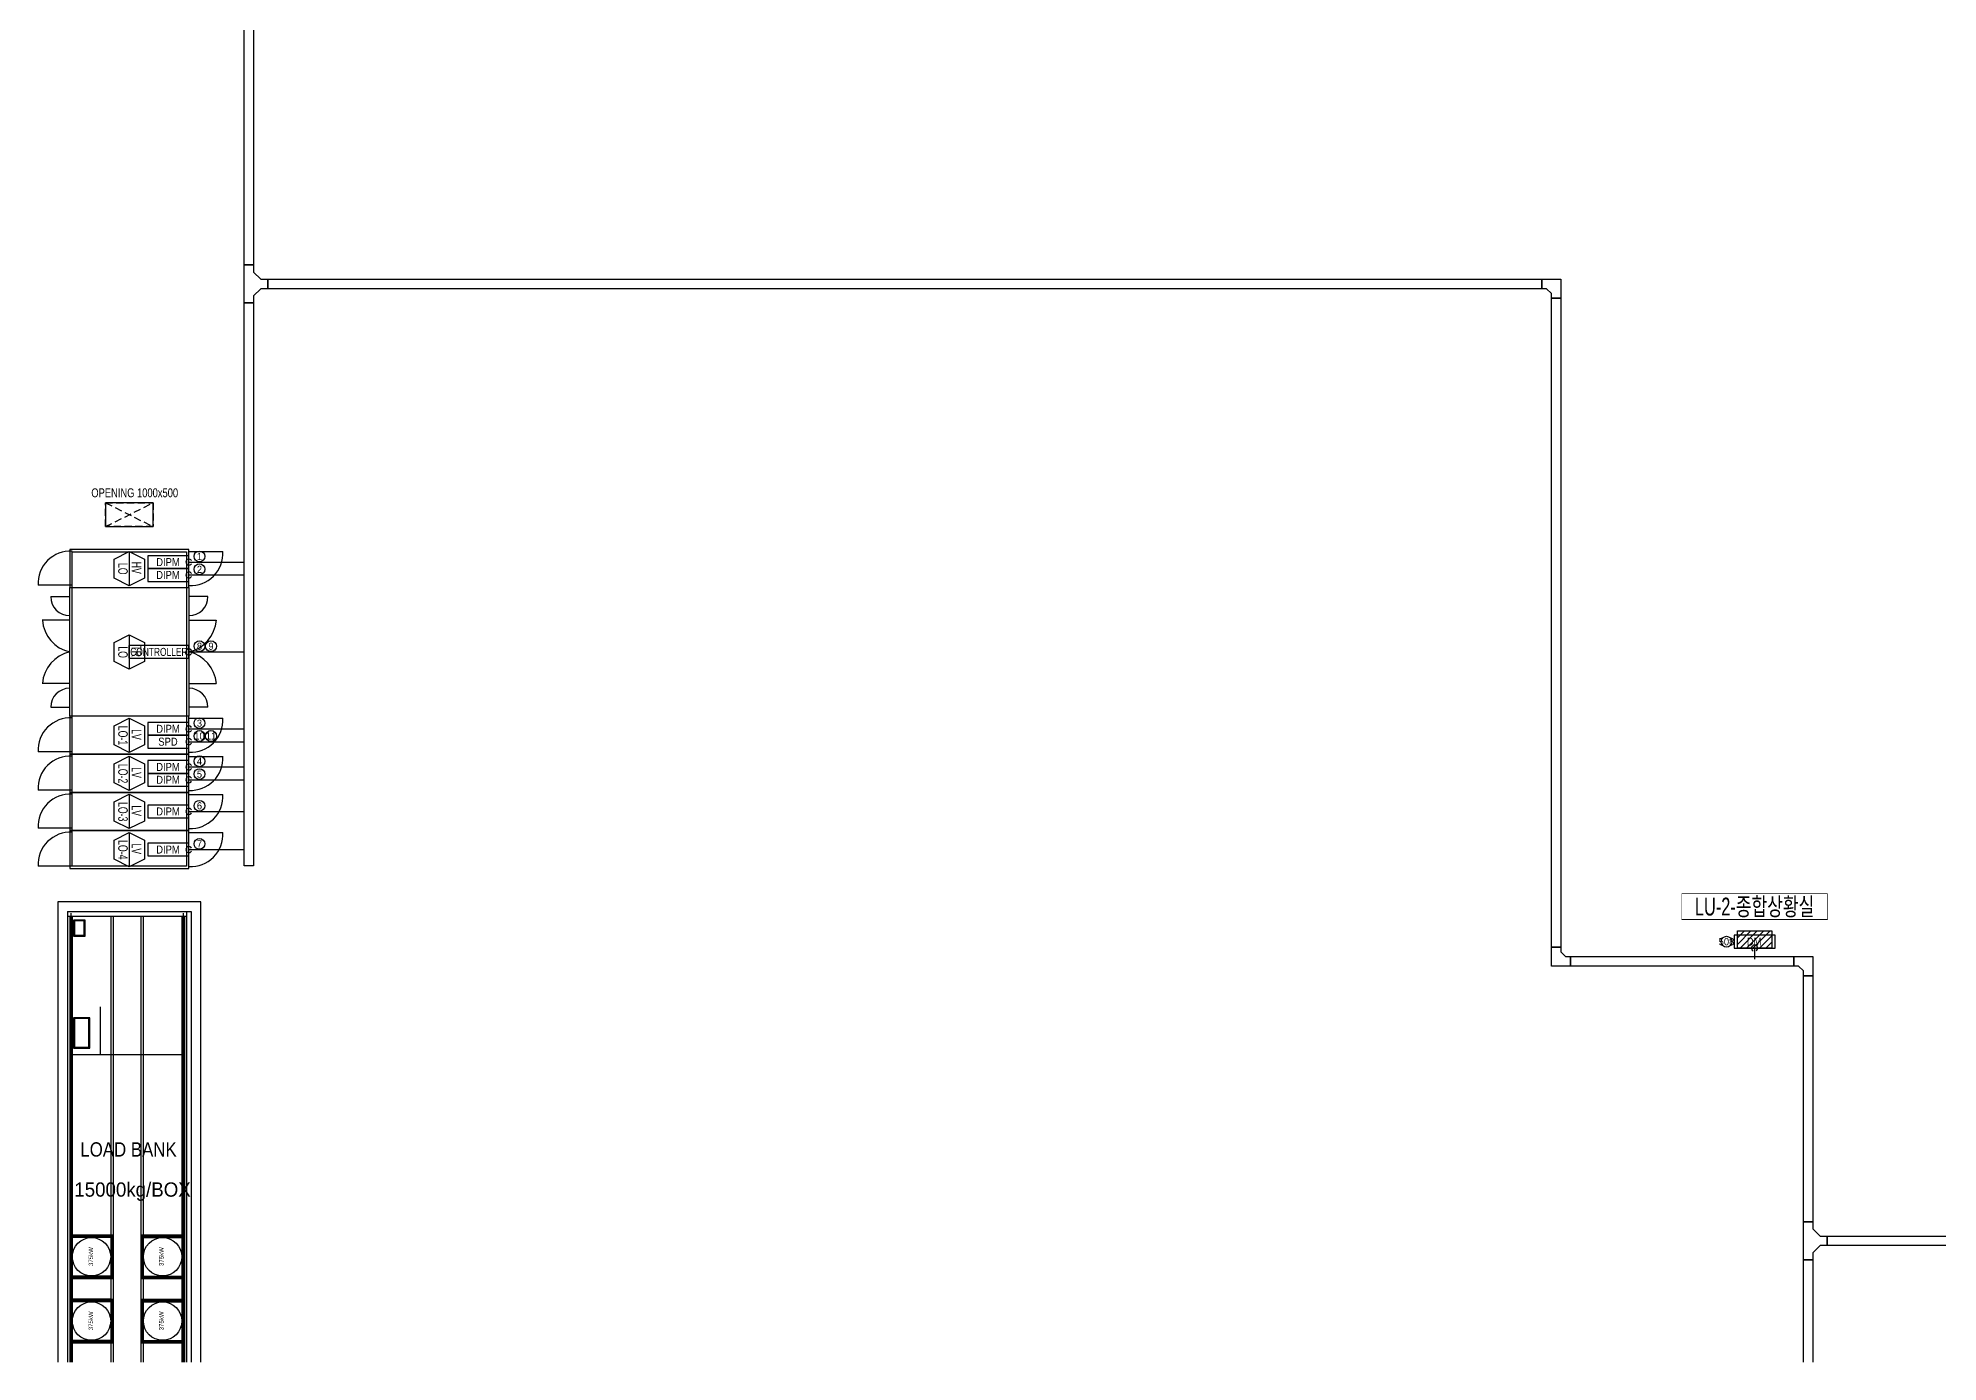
# Model space of a CAD drawing. Header units: millimetres. Extents: x 89450 to 753248, y -530175 to 1209785.
# Drawn here: x 269573 to 309450, y -170650 to -142852 of the extents above; entities that cross this region are included whole.
import ezdxf
from ezdxf.enums import TextEntityAlignment as Align

# ---------------------------------------------------------------- set-up
doc = ezdxf.new("R2010")
doc.units = ezdxf.units.MM
doc.header["$LTSCALE"] = 150
doc.linetypes.add('H1', pattern=[1.5, 1, -0.5])
doc.linetypes.add('PHANTOM', pattern=[2.5, 1.25, -0.25, 0.25, -0.25, 0.25, -0.25])
for name, color, linetype in [('------00 Switch Gear', 3, 'Continuous'), ('------00 Switch Gear_Number', 1, 'Continuous'), ('------01 Distribution Panel_UPS_Emgency', 232, 'Continuous'), ('-----29 Indicator', 1, 'Continuous'), ('-----99 EPMS CABLE DUCT', 4, 'Continuous'), ('-----99 EPMS CONDUIT', 4, 'Continuous'), ('-----99 EPMS DEVICE', 3, 'Continuous'), ('A-ETC-전기', 253, 'H1')]:
    doc.layers.add(name, color=color, linetype=linetype)
doc.styles.add('ELEC', font='')
doc.styles.get('ELEC').set_extended_font_data('Dotum')

# ---------------------------------------------------------------- blocks, each defined once
blk = doc.blocks.new('A02')
h = blk.add_hatch()
h.set_pattern_fill('ANSI31', color=161, scale=25, style=0)
h.set_pattern_definition([(45, (-2000, -19200), (-56.1266, 56.1266), [])])
h.paths.add_polyline_path([(-300, 300), (-300, 0), (300, 0), (300, 300)])
at = {"color": 161}
blk.add_lwpolyline([(300, 0), (-300, 0), (-300, 300), (300, 300)], close=True, dxfattribs=at)
blk = doc.blocks.new('A$C831ba098')
for points in [[(358, 500), (1358, 0)], [(358, 0), (1358, 500)]]:
    blk.add_lwpolyline(points)
blk.add_lwpolyline([(358, 500), (1358, 500), (1358, 0), (358, 0)], close=True)
at = {"style": 'ELEC', "width": 0.8}
blk.add_text('OPENING 1000x500', height=187.5, dxfattribs=at).set_placement((971, 710, 0), align=Align.MIDDLE_CENTER)
blk = doc.blocks.new('zw$32E')
for p, q in [((100, 0), (0, 0)), ((0, 0), (0, -400)), ((100, -75), (100, 0)), ((175, -150), (100, -75)), ((250, -150), (175, -150)), ((250, -250), (250, -150)), ((100, -325), (175, -250)), ((100, -400), (100, -325)), ((175, -250), (250, -250)), ((0, -400), (100, -400))]:
    blk.add_line(p, q)

msp = doc.modelspace()

# ---------------------------------------------------------------- linework, layer by layer
at = {"layer": '------00 Switch Gear', "color": 161}
for p, q in [((269840, -154580), (270240, -154580)), ((273140, -154580), (272740, -154580)), ((269840, -156903), (270240, -156903)), ((273140, -156903), (272740, -156903))]:
    msp.add_line(p, q, dxfattribs=at)
at = {"layer": '------00 Switch Gear', "color": 161, "elevation": 0}
for points in [[(270240, -153591), (270240, -154391), (272740, -154391), (272740, -153591)], [(272690, -153641), (272690, -160241), (270290, -160241), (270290, -153641)], [(272740, -154391), (272740, -157091), (270240, -157091), (270240, -154391)], [(270240, -157091), (270240, -157891), (272740, -157891), (272740, -157091)], [(270240, -157891), (270240, -158691), (272740, -158691), (272740, -157891)], [(270240, -158691), (270240, -159491), (272740, -159491), (272740, -158691)], [(270240, -159491), (270240, -160291), (272740, -160291), (272740, -159491)]]:
    msp.add_lwpolyline(points, close=True, dxfattribs=at)
at = {"layer": '------00 Switch Gear', "elevation": 0}
for points in [[(271490, -153631), (271490, -154351), (271170, -154192), (271170, -153791), (271490, -153631), (271810, -153791), (271810, -154192), (271490, -154351)], [(271490, -155381), (271490, -156101), (271170, -155942), (271170, -155541), (271490, -155381), (271810, -155541), (271810, -155942), (271490, -156101)], [(271490, -157131), (271490, -157851), (271170, -157692), (271170, -157291), (271490, -157131), (271810, -157291), (271810, -157692), (271490, -157851)], [(271490, -157931), (271490, -158651), (271170, -158492), (271170, -158091), (271490, -157931), (271810, -158091), (271810, -158492), (271490, -158651)], [(271490, -158731), (271490, -159451), (271170, -159292), (271170, -158891), (271490, -158731), (271810, -158891), (271810, -159292), (271490, -159451)], [(271490, -159531), (271490, -160251), (271170, -160092), (271170, -159691), (271490, -159531), (271810, -159691), (271810, -160092), (271490, -160251)]]:
    msp.add_lwpolyline(points, dxfattribs=at)
at = {"layer": '------00 Switch Gear', "color": 161, "elevation": 0}
for points in [[(272740, -153634), (273455, -153634)], [(270290, -154341), (269575, -154341)], [(270240, -155077), (269664, -155077)], [(272740, -155077), (273316, -155077)], [(270240, -156406), (269664, -156406)], [(272740, -156406), (273316, -156406)], [(272740, -157134), (273455, -157134)], [(270290, -157841), (269575, -157841)], [(272740, -157934), (273455, -157934)], [(270290, -158641), (269575, -158641)], [(272740, -158734), (273455, -158734)], [(270290, -159441), (269575, -159441)], [(270290, -159441), (269575, -159441)], [(272740, -159534), (273455, -159534)], [(270290, -160241), (269575, -160241)]]:
    msp.add_lwpolyline(points, dxfattribs=at)
at = {"layer": '------00 Switch Gear', "color": 161}
for centre, radius, start, end in [((270253, -154305), 679, 86.919, 183.081), ((272777, -153670), 679, 266.919, 3.081), ((270240, -154580), 400, 180, 270), ((272740, -154580), 400, 270, 0), ((270406, -155016), 744, 184.6892, 257.142), ((272575, -155016), 744, 282.858, 355.3108), ((270406, -156467), 744, 102.858, 175.3108), ((272575, -156467), 744, 4.6892, 77.142), ((270240, -156903), 400, 90, 180), ((272740, -156903), 400, 0, 90), ((270253, -157805), 679, 86.919, 183.081), ((272777, -157170), 679, 266.919, 3.081), ((270253, -158605), 679, 86.919, 183.081), ((272777, -157970), 679, 266.919, 3.081), ((270253, -159405), 679, 86.919, 183.081), ((272777, -158770), 679, 266.919, 3.081), ((270253, -160205), 679, 86.919, 183.081), ((272777, -159570), 679, 266.919, 3.081)]:
    msp.add_arc(centre, radius, start, end, dxfattribs=at)
at = {"layer": '------01 Distribution Panel_UPS_Emgency', "color": 1, "elevation": 0}
msp.add_lwpolyline([(304073, -161350), (307128, -161350), (307128, -160825), (304073, -160825)], close=True, dxfattribs=at)
at = {"layer": '-----29 Indicator'}
for centre in [(272962, -153737), (272962, -154007), (272962, -155622, 0), (273204, -155622, 0), (272962, -157237), (272962, -157507), (273204, -157507), (272962, -158037), (272962, -158307), (272962, -158972), (272962, -159772), (305011, -161825)]:
    msp.add_circle(centre, 114, dxfattribs=at)
at = {"layer": '-----99 EPMS CABLE DUCT', "elevation": 0}
for points in [[(273898, -127611), (274098, -127611), (274098, -147616), (273898, -147616)], [(273898, -148416), (274098, -148416), (274098, -160233), (273898, -160233)]]:
    msp.add_lwpolyline(points, close=True, dxfattribs=at)
at = {"layer": '-----99 EPMS CABLE DUCT'}
for points in [[(274398, -147916), (301135, -147916), (301135, -148116), (274398, -148116)], [(301335, -148316), (301535, -148316), (301535, -161939), (301335, -161939)], [(301735, -162139), (306425, -162139), (306425, -162339), (301735, -162339)], [(306625, -162539), (306825, -162539), (306825, -167706), (306625, -167706)], [(307125, -168206), (307125, -168006), (321512, -168006), (321512, -168206)]]:
    msp.add_lwpolyline(points, close=True, dxfattribs=at)
for points in [[(301135, -148116), (301135, -147916), (301535, -147916), (301535, -148316), (301335, -148316), (301335, -148216), (301235, -148116), (301135, -148116)], [(301735, -162139), (301735, -162339), (301335, -162339), (301335, -161939), (301535, -161939), (301535, -162039), (301635, -162139), (301735, -162139)], [(306425, -162339), (306425, -162139), (306825, -162139), (306825, -162539), (306625, -162539), (306625, -162439), (306525, -162339), (306425, -162339)], [(306625, -170650), (306625, -168506), (306825, -168506), (306825, -170650)]]:
    msp.add_lwpolyline(points, dxfattribs=at)
at = {"layer": '-----99 EPMS CONDUIT'}
for p, q in [((272740, -153857), (273898, -153857, 0)), ((272740, -154126), (273898, -154126, 0)), ((272740, -155741), (273898, -155741, 0)), ((272740, -157357), (273898, -157357, 0)), ((272740, -157626), (273898, -157626, 0)), ((272740, -158157), (273898, -158157, 0)), ((272740, -158426), (273898, -158426, 0)), ((272740, -159091), (273898, -159091, 0)), ((272740, -159891), (273898, -159891, 0)), ((305600, -161960), (305600, -162193))]:
    msp.add_line(p, q, dxfattribs=at)
for centre, start, end in [((272740, -153857), 30, 330), ((272740, -154126), 30, 330), ((272740, -155741), 30, 330), ((272740, -157357), 30, 330), ((272740, -157626), 30, 330), ((272740, -158157), 30, 330), ((272740, -158426), 30, 330), ((272740, -159091), 30, 330), ((272740, -159891), 30, 330), ((305600, -161960), 300, 240)]:
    msp.add_arc(centre, 63.8, start, end, dxfattribs=at)
at = {"layer": '-----99 EPMS DEVICE', "elevation": 0}
for points in [[(272740, -153722), (271880, -153722), (271880, -153991), (272740, -153991)], [(272740, -153991), (271880, -153991), (271880, -154261), (272740, -154261)], [(272740, -155607), (271480, -155607), (271480, -155876), (272740, -155876)], [(272740, -157222), (271880, -157222), (271880, -157491), (272740, -157491)], [(272740, -157491), (271880, -157491), (271880, -157761), (272740, -157761)], [(272740, -158022), (271880, -158022), (271880, -158291), (272740, -158291)], [(272740, -158291), (271880, -158291), (271880, -158561), (272740, -158561)], [(272740, -158957), (271880, -158957), (271880, -159226), (272740, -159226)], [(272740, -159757), (271880, -159757), (271880, -160026), (272740, -160026)]]:
    msp.add_lwpolyline(points, close=True, dxfattribs=at)
at = {"layer": '-----99 EPMS DEVICE', "color": 2, "elevation": 0}
msp.add_lwpolyline([(306031, -161690), (305170, -161690), (305170, -161960), (306031, -161960)], close=True, dxfattribs=at)
at = {"color": 161}
for p, q in [((270190, -161191), (270190, -170650)), ((270190, -161191), (270190, -162191)), ((270190, -161191), (270190, -170650)), ((270190, -161191), (270190, -162191)), ((270193, -161191), (272690, -161191)), ((270193, -161191), (270193, -170650)), ((270193, -161191), (272690, -161191)), ((270193, -161191), (272690, -161191)), ((270193, -161191), (270193, -170650)), ((270193, -161191), (272690, -161191)), ((270193, -161195), (272690, -161195)), ((270193, -161195), (272690, -161195)), ((270193, -161195), (272690, -161195)), ((270193, -161195), (272690, -161195)), ((270193, -161288), (272690, -161288)), ((270193, -161288), (272690, -161288)), ((270193, -161288), (272690, -161288)), ((270193, -161288), (272690, -161288)), ((270193, -161291), (272690, -161291)), ((270193, -161291), (272690, -161291)), ((270193, -161291), (272690, -161291)), ((270193, -161291), (272690, -161291)), ((270238, -161291), (270238, -170650)), ((270238, -161291), (270238, -170650)), ((270263, -161230), (270263, -170650)), ((270263, -161230), (270263, -170650)), ((270283, -161291), (270283, -170650)), ((270283, -161291), (270283, -170650)), ((270288, -161291), (270288, -170650)), ((270288, -161291), (270288, -170650)), ((271103, -161291), (271103, -170650)), ((271103, -161291), (271103, -170650)), ((271153, -161291), (271153, -170650)), ((271153, -161291), (271153, -170650)), ((271730, -161291), (271730, -170650)), ((271730, -161291), (271730, -170650)), ((271780, -161291), (271780, -170650)), ((271780, -161291), (271780, -170650)), ((272595, -161291), (272595, -170650)), ((272595, -161291), (272595, -170650)), ((272600, -161291), (272600, -170650)), ((272600, -161291), (272600, -170650)), ((272620, -161230), (272620, -170650)), ((272620, -161230), (272620, -170650)), ((272645, -161291), (272645, -170650)), ((272645, -161291), (272645, -170650)), ((272690, -161191), (272690, -170650)), ((272690, -161191), (272790, -161191)), ((272690, -161191), (272790, -161191)), ((272690, -161191), (272690, -170650)), ((272690, -161191), (272790, -161191)), ((272690, -161191), (272790, -161191)), ((272693, -161191), (272693, -170650)), ((272693, -161191), (272693, -170650)), ((272787, -161191), (272787, -170650)), ((272787, -161191), (272787, -170650)), ((272790, -161191), (272790, -170650)), ((272790, -161191), (272790, -170650)), ((270254, -168009), (270272, -168009)), ((270254, -168009), (270272, -168009)), ((270254, -168224), (270272, -168224)), ((270254, -168224), (270272, -168224)), ((270263, -168018), (270263, -168000)), ((270263, -168018), (270263, -168000)), ((270263, -168233), (270263, -168215)), ((270263, -168233), (270263, -168215)), ((271103, -167984), (270288, -167984)), ((271103, -167984), (270288, -167984)), ((271103, -168029), (270288, -168029)), ((271103, -168029), (270288, -168029)), ((271103, -168034), (270288, -168034)), ((271103, -168034), (270288, -168034)), ((270469, -168009), (270487, -168009)), ((270469, -168009), (270487, -168009)), ((270478, -168018), (270478, -168000)), ((270478, -168018), (270478, -168000)), ((270687, -168009), (270705, -168009)), ((270687, -168009), (270705, -168009)), ((270696, -168018), (270696, -168000)), ((270696, -168018), (270696, -168000)), ((270904, -168009), (270922, -168009)), ((270904, -168009), (270922, -168009)), ((270913, -168018), (270913, -168000)), ((270913, -168018), (270913, -168000)), ((271119, -168009), (271137, -168009)), ((271119, -168009), (271137, -168009)), ((271119, -168224), (271137, -168224)), ((271119, -168224), (271137, -168224)), ((271128, -168018), (271128, -168000)), ((271128, -168018), (271128, -168000)), ((271128, -168233), (271128, -168215)), ((271128, -168233), (271128, -168215)), ((271746, -168009), (271764, -168009)), ((271746, -168009), (271764, -168009)), ((271746, -168224), (271764, -168224)), ((271746, -168224), (271764, -168224)), ((271755, -168018), (271755, -168000)), ((271755, -168018), (271755, -168000)), ((271755, -168233), (271755, -168215)), ((271755, -168233), (271755, -168215)), ((271780, -167984), (272595, -167984)), ((271780, -167984), (272595, -167984)), ((271780, -168029), (272595, -168029)), ((271780, -168029), (272595, -168029)), ((271780, -168034), (272595, -168034)), ((271780, -168034), (272595, -168034)), ((271961, -168009), (271979, -168009)), ((271961, -168009), (271979, -168009)), ((271970, -168018), (271970, -168000)), ((271970, -168018), (271970, -168000)), ((272179, -168009), (272197, -168009)), ((272179, -168009), (272197, -168009)), ((272188, -168018), (272188, -168000)), ((272188, -168018), (272188, -168000)), ((272396, -168009), (272414, -168009)), ((272396, -168009), (272414, -168009)), ((272405, -168018), (272405, -168000)), ((272405, -168018), (272405, -168000)), ((272611, -168009), (272629, -168009)), ((272611, -168009), (272629, -168009)), ((272611, -168224), (272629, -168224)), ((272611, -168224), (272629, -168224)), ((272620, -168018), (272620, -168000)), ((272620, -168018), (272620, -168000)), ((272620, -168233), (272620, -168215)), ((272620, -168233), (272620, -168215)), ((270254, -168441), (270272, -168441)), ((270254, -168441), (270272, -168441)), ((270254, -168659), (270272, -168659)), ((270254, -168659), (270272, -168659)), ((270263, -168450), (270263, -168432)), ((270263, -168450), (270263, -168432)), ((270263, -168668), (270263, -168650)), ((270263, -168668), (270263, -168650)), ((271119, -168441), (271137, -168441)), ((271119, -168441), (271137, -168441)), ((271119, -168659), (271137, -168659)), ((271119, -168659), (271137, -168659)), ((271128, -168450), (271128, -168432)), ((271128, -168450), (271128, -168432)), ((271128, -168668), (271128, -168650)), ((271128, -168668), (271128, -168650)), ((271746, -168441), (271764, -168441)), ((271746, -168441), (271764, -168441)), ((271746, -168659), (271764, -168659)), ((271746, -168659), (271764, -168659)), ((271755, -168450), (271755, -168432)), ((271755, -168450), (271755, -168432)), ((271755, -168668), (271755, -168650)), ((271755, -168668), (271755, -168650)), ((272611, -168441), (272629, -168441)), ((272611, -168441), (272629, -168441)), ((272611, -168659), (272629, -168659)), ((272611, -168659), (272629, -168659)), ((272620, -168450), (272620, -168432)), ((272620, -168450), (272620, -168432)), ((272620, -168668), (272620, -168650)), ((272620, -168668), (272620, -168650)), ((270254, -168874), (270272, -168874)), ((270254, -168874), (270272, -168874)), ((270263, -168883), (270263, -168865)), ((270263, -168883), (270263, -168865)), ((271103, -168849), (270288, -168849)), ((271103, -168849), (270288, -168849)), ((271103, -168854), (270288, -168854)), ((271103, -168854), (270288, -168854)), ((271103, -168899), (270288, -168899)), ((271103, -168899), (270288, -168899)), ((270469, -168874), (270487, -168874)), ((270469, -168874), (270487, -168874)), ((270478, -168883), (270478, -168865)), ((270478, -168883), (270478, -168865)), ((270687, -168874), (270705, -168874)), ((270687, -168874), (270705, -168874)), ((270696, -168883), (270696, -168865)), ((270696, -168883), (270696, -168865)), ((270904, -168874), (270922, -168874)), ((270904, -168874), (270922, -168874)), ((270913, -168883), (270913, -168865)), ((270913, -168883), (270913, -168865)), ((271119, -168874), (271137, -168874)), ((271119, -168874), (271137, -168874)), ((271128, -168883), (271128, -168865)), ((271128, -168883), (271128, -168865)), ((271746, -168874), (271764, -168874)), ((271746, -168874), (271764, -168874)), ((271755, -168883), (271755, -168865)), ((271755, -168883), (271755, -168865)), ((271780, -168849), (272595, -168849)), ((271780, -168849), (272595, -168849)), ((271780, -168854), (272595, -168854)), ((271780, -168854), (272595, -168854)), ((271780, -168899), (272595, -168899)), ((271780, -168899), (272595, -168899)), ((271961, -168874), (271979, -168874)), ((271961, -168874), (271979, -168874)), ((271970, -168883), (271970, -168865)), ((271970, -168883), (271970, -168865)), ((272179, -168874), (272197, -168874)), ((272179, -168874), (272197, -168874)), ((272188, -168883), (272188, -168865)), ((272188, -168883), (272188, -168865)), ((272396, -168874), (272414, -168874)), ((272396, -168874), (272414, -168874)), ((272405, -168883), (272405, -168865)), ((272405, -168883), (272405, -168865)), ((272611, -168874), (272629, -168874)), ((272611, -168874), (272629, -168874)), ((272620, -168883), (272620, -168865)), ((272620, -168883), (272620, -168865)), ((270254, -169359), (270272, -169359)), ((270254, -169359), (270272, -169359)), ((270263, -169368), (270263, -169350)), ((270263, -169368), (270263, -169350)), ((271103, -169334), (270288, -169334)), ((271103, -169334), (270288, -169334)), ((271103, -169379), (270288, -169379)), ((271103, -169379), (270288, -169379)), ((271103, -169384), (270288, -169384)), ((271103, -169384), (270288, -169384)), ((270469, -169359), (270487, -169359)), ((270469, -169359), (270487, -169359)), ((270478, -169368), (270478, -169350)), ((270478, -169368), (270478, -169350)), ((270687, -169359), (270705, -169359)), ((270687, -169359), (270705, -169359)), ((270696, -169368), (270696, -169350)), ((270696, -169368), (270696, -169350)), ((270904, -169359), (270922, -169359)), ((270904, -169359), (270922, -169359)), ((270913, -169368), (270913, -169350)), ((270913, -169368), (270913, -169350)), ((271119, -169359), (271137, -169359)), ((271119, -169359), (271137, -169359)), ((271128, -169368), (271128, -169350)), ((271128, -169368), (271128, -169350)), ((271746, -169359), (271764, -169359)), ((271746, -169359), (271764, -169359)), ((271755, -169368), (271755, -169350)), ((271755, -169368), (271755, -169350)), ((271780, -169334), (272595, -169334)), ((271780, -169334), (272595, -169334)), ((271780, -169379), (272595, -169379)), ((271780, -169379), (272595, -169379)), ((271780, -169384), (272595, -169384)), ((271780, -169384), (272595, -169384)), ((271961, -169359), (271979, -169359)), ((271961, -169359), (271979, -169359)), ((271970, -169368), (271970, -169350)), ((271970, -169368), (271970, -169350)), ((272179, -169359), (272197, -169359)), ((272179, -169359), (272197, -169359)), ((272188, -169368), (272188, -169350)), ((272188, -169368), (272188, -169350)), ((272396, -169359), (272414, -169359)), ((272396, -169359), (272414, -169359)), ((272405, -169368), (272405, -169350)), ((272405, -169368), (272405, -169350)), ((272611, -169359), (272629, -169359)), ((272611, -169359), (272629, -169359)), ((272620, -169368), (272620, -169350)), ((272620, -169368), (272620, -169350)), ((270254, -169574), (270272, -169574)), ((270254, -169574), (270272, -169574)), ((270254, -169791), (270272, -169791)), ((270254, -169791), (270272, -169791)), ((270263, -169583), (270263, -169565)), ((270263, -169583), (270263, -169565)), ((270263, -169800), (270263, -169782)), ((270263, -169800), (270263, -169782)), ((271119, -169574), (271137, -169574)), ((271119, -169574), (271137, -169574)), ((271119, -169791), (271137, -169791)), ((271119, -169791), (271137, -169791)), ((271128, -169583), (271128, -169565)), ((271128, -169583), (271128, -169565)), ((271128, -169800), (271128, -169782)), ((271128, -169800), (271128, -169782)), ((271746, -169574), (271764, -169574)), ((271746, -169574), (271764, -169574)), ((271746, -169791), (271764, -169791)), ((271746, -169791), (271764, -169791)), ((271755, -169583), (271755, -169565)), ((271755, -169583), (271755, -169565)), ((271755, -169800), (271755, -169782)), ((271755, -169800), (271755, -169782)), ((272611, -169574), (272629, -169574)), ((272611, -169574), (272629, -169574)), ((272611, -169791), (272629, -169791)), ((272611, -169791), (272629, -169791)), ((272620, -169583), (272620, -169565)), ((272620, -169583), (272620, -169565)), ((272620, -169800), (272620, -169782)), ((272620, -169800), (272620, -169782)), ((270254, -170009), (270272, -170009)), ((270254, -170009), (270272, -170009)), ((270254, -170224), (270272, -170224)), ((270254, -170224), (270272, -170224)), ((270263, -170018), (270263, -170000)), ((270263, -170018), (270263, -170000)), ((270263, -170233), (270263, -170215)), ((270263, -170233), (270263, -170215)), ((271103, -170199), (270288, -170199)), ((271103, -170199), (270288, -170199)), ((271103, -170204), (270288, -170204)), ((271103, -170204), (270288, -170204)), ((271103, -170249), (270288, -170249)), ((271103, -170249), (270288, -170249)), ((270469, -170224), (270487, -170224)), ((270469, -170224), (270487, -170224)), ((270478, -170233), (270478, -170215)), ((270478, -170233), (270478, -170215)), ((270687, -170224), (270705, -170224)), ((270687, -170224), (270705, -170224)), ((270696, -170233), (270696, -170215)), ((270696, -170233), (270696, -170215)), ((270904, -170224), (270922, -170224)), ((270904, -170224), (270922, -170224)), ((270913, -170233), (270913, -170215)), ((270913, -170233), (270913, -170215)), ((271119, -170009), (271137, -170009)), ((271119, -170009), (271137, -170009)), ((271119, -170224), (271137, -170224)), ((271119, -170224), (271137, -170224)), ((271128, -170018), (271128, -170000)), ((271128, -170018), (271128, -170000)), ((271128, -170233), (271128, -170215)), ((271128, -170233), (271128, -170215)), ((271746, -170009), (271764, -170009)), ((271746, -170009), (271764, -170009)), ((271746, -170224), (271764, -170224)), ((271746, -170224), (271764, -170224)), ((271755, -170018), (271755, -170000)), ((271755, -170018), (271755, -170000)), ((271755, -170233), (271755, -170215)), ((271755, -170233), (271755, -170215)), ((271780, -170199), (272595, -170199)), ((271780, -170199), (272595, -170199)), ((271780, -170204), (272595, -170204)), ((271780, -170204), (272595, -170204)), ((271780, -170249), (272595, -170249)), ((271780, -170249), (272595, -170249)), ((271961, -170224), (271979, -170224)), ((271961, -170224), (271979, -170224)), ((271970, -170233), (271970, -170215)), ((271970, -170233), (271970, -170215)), ((272179, -170224), (272197, -170224)), ((272179, -170224), (272197, -170224)), ((272188, -170233), (272188, -170215)), ((272188, -170233), (272188, -170215)), ((272396, -170224), (272414, -170224)), ((272396, -170224), (272414, -170224)), ((272405, -170233), (272405, -170215)), ((272405, -170233), (272405, -170215)), ((272611, -170009), (272629, -170009)), ((272611, -170009), (272629, -170009)), ((272611, -170224), (272629, -170224)), ((272611, -170224), (272629, -170224)), ((272620, -170018), (272620, -170000)), ((272620, -170018), (272620, -170000)), ((272620, -170233), (272620, -170215)), ((272620, -170233), (272620, -170215))]:
    msp.add_line(p, q, dxfattribs=at)
at = {"color": 161, "ltscale": 10}
for p, q in [((270888, -164191), (270888, -163191)), ((270888, -164191), (270888, -163191)), ((270288, -164191), (270888, -164191)), ((270288, -164191), (270888, -164191)), ((270888, -164191), (272595, -164191)), ((270888, -164191), (272595, -164191))]:
    msp.add_line(p, q, dxfattribs=at)
at = {"elevation": 0}
msp.add_lwpolyline([(270990, -153111), (271990, -153111), (271990, -152611), (270990, -152611)], close=True, dxfattribs=at)
at = {"color": 161, "elevation": 0}
for points in [[(270990, -153111), (271990, -153111), (271990, -152611), (270990, -152611)], [(270320, -161371), (270320, -161711), (270560, -161711), (270560, -161371)], [(270320, -161371), (270320, -161711), (270560, -161711), (270560, -161371)], [(270340, -161391), (270340, -161691), (270540, -161691), (270540, -161391)], [(270340, -161391), (270340, -161691), (270540, -161691), (270540, -161391)], [(270320, -163421), (270320, -164061), (270660, -164061), (270660, -163421)], [(270320, -163421), (270320, -164061), (270660, -164061), (270660, -163421)], [(270340, -163441), (270340, -164041), (270640, -164041), (270640, -163441)], [(270340, -163441), (270340, -164041), (270640, -164041), (270640, -163441)]]:
    msp.add_lwpolyline(points, close=True, dxfattribs=at)
msp.add_lwpolyline([(272990, -170650), (272990, -160991), (269990, -160991), (269990, -170650)], dxfattribs=at)
msp.add_lwpolyline([(272990, -170650), (272990, -160991), (269990, -160991), (269990, -170650)], dxfattribs=at)
at = {"color": 161, "linetype": 'PHANTOM', "ltscale": 5, "elevation": 0}
for points in [[(270243, -168894), (271148, -168894), (271148, -167989), (270243, -167989), (270243, -168894)], [(270243, -168894), (271148, -168894), (271148, -167989), (270243, -167989), (270243, -168894)], [(271735, -168894), (272640, -168894), (272640, -167989), (271735, -167989), (271735, -168894)], [(271735, -168894), (272640, -168894), (272640, -167989), (271735, -167989), (271735, -168894)], [(270243, -170244), (271148, -170244), (271148, -169339), (270243, -169339), (270243, -170244)], [(270243, -170244), (271148, -170244), (271148, -169339), (270243, -169339), (270243, -170244)], [(271735, -170244), (272640, -170244), (272640, -169339), (271735, -169339), (271735, -170244)], [(271735, -170244), (272640, -170244), (272640, -169339), (271735, -169339), (271735, -170244)]]:
    msp.add_lwpolyline(points, dxfattribs=at)
for points in [[(270263, -168874), (271128, -168874), (271128, -168009), (270263, -168009)], [(270263, -168874), (271128, -168874), (271128, -168009), (270263, -168009)], [(271755, -168874), (272620, -168874), (272620, -168009), (271755, -168009)], [(271755, -168874), (272620, -168874), (272620, -168009), (271755, -168009)], [(270263, -170224), (271128, -170224), (271128, -169359), (270263, -169359)], [(270263, -170224), (271128, -170224), (271128, -169359), (270263, -169359)], [(271755, -170224), (272620, -170224), (272620, -169359), (271755, -169359)], [(271755, -170224), (272620, -170224), (272620, -169359), (271755, -169359)]]:
    msp.add_lwpolyline(points, close=True, dxfattribs=at)
at = {"color": 161}
for centre, radius in [((270263, -168009), 7.5), ((270263, -168009), 7.5), ((270263, -168224), 7.5), ((270263, -168224), 7.5), ((270696, -168441), 403), ((270696, -168441), 403), ((270478, -168009), 7.5), ((270478, -168009), 7.5), ((270696, -168009), 7.5), ((270696, -168009), 7.5), ((270913, -168009), 7.5), ((270913, -168009), 7.5), ((271128, -168009), 7.5), ((271128, -168009), 7.5), ((271128, -168224), 7.5), ((271128, -168224), 7.5), ((271755, -168009), 7.5), ((271755, -168009), 7.5), ((271755, -168224), 7.5), ((271755, -168224), 7.5), ((272188, -168441), 403), ((272188, -168441), 403), ((272188, -168441), 403), ((272188, -168441), 403), ((271970, -168009), 7.5), ((271970, -168009), 7.5), ((272188, -168009), 7.5), ((272188, -168009), 7.5), ((272405, -168009), 7.5), ((272405, -168009), 7.5), ((272620, -168009), 7.5), ((272620, -168009), 7.5), ((272620, -168224), 7.5), ((272620, -168224), 7.5), ((270263, -168441), 7.5), ((270263, -168441), 7.5), ((270263, -168659), 7.5), ((270263, -168659), 7.5), ((271128, -168441), 7.5), ((271128, -168441), 7.5), ((271128, -168659), 7.5), ((271128, -168659), 7.5), ((271755, -168441), 7.5), ((271755, -168441), 7.5), ((271755, -168659), 7.5), ((271755, -168659), 7.5), ((272620, -168441), 7.5), ((272620, -168441), 7.5), ((272620, -168659), 7.5), ((272620, -168659), 7.5), ((270263, -168874), 7.5), ((270263, -168874), 7.5), ((270478, -168874), 7.5), ((270478, -168874), 7.5), ((270696, -168874), 7.5), ((270696, -168874), 7.5), ((270913, -168874), 7.5), ((270913, -168874), 7.5), ((271128, -168874), 7.5), ((271128, -168874), 7.5), ((271755, -168874), 7.5), ((271755, -168874), 7.5), ((271970, -168874), 7.5), ((271970, -168874), 7.5), ((272188, -168874), 7.5), ((272188, -168874), 7.5), ((272405, -168874), 7.5), ((272405, -168874), 7.5), ((272620, -168874), 7.5), ((272620, -168874), 7.5), ((270263, -169359), 7.5), ((270263, -169359), 7.5), ((270696, -169791), 403), ((270696, -169791), 403), ((270478, -169359), 7.5), ((270478, -169359), 7.5), ((270696, -169359), 7.5), ((270696, -169359), 7.5), ((270913, -169359), 7.5), ((270913, -169359), 7.5), ((271128, -169359), 7.5), ((271128, -169359), 7.5), ((271755, -169359), 7.5), ((271755, -169359), 7.5), ((272188, -169791), 403), ((272188, -169791), 403), ((272188, -169791), 403), ((272188, -169791), 403), ((271970, -169359), 7.5), ((271970, -169359), 7.5), ((272188, -169359), 7.5), ((272188, -169359), 7.5), ((272405, -169359), 7.5), ((272405, -169359), 7.5), ((272620, -169359), 7.5), ((272620, -169359), 7.5), ((270263, -169574), 7.5), ((270263, -169574), 7.5), ((270263, -169791), 7.5), ((270263, -169791), 7.5), ((271128, -169574), 7.5), ((271128, -169574), 7.5), ((271128, -169791), 7.5), ((271128, -169791), 7.5), ((271755, -169574), 7.5), ((271755, -169574), 7.5), ((271755, -169791), 7.5), ((271755, -169791), 7.5), ((272620, -169574), 7.5), ((272620, -169574), 7.5), ((272620, -169791), 7.5), ((272620, -169791), 7.5), ((270263, -170009), 7.5), ((270263, -170009), 7.5), ((270263, -170224), 7.5), ((270263, -170224), 7.5), ((270478, -170224), 7.5), ((270478, -170224), 7.5), ((270696, -170224), 7.5), ((270696, -170224), 7.5), ((270913, -170224), 7.5), ((270913, -170224), 7.5), ((271128, -170009), 7.5), ((271128, -170009), 7.5), ((271128, -170224), 7.5), ((271128, -170224), 7.5), ((271755, -170009), 7.5), ((271755, -170009), 7.5), ((271755, -170224), 7.5), ((271755, -170224), 7.5), ((271970, -170224), 7.5), ((271970, -170224), 7.5), ((272188, -170224), 7.5), ((272188, -170224), 7.5), ((272405, -170224), 7.5), ((272405, -170224), 7.5), ((272620, -170009), 7.5), ((272620, -170009), 7.5), ((272620, -170224), 7.5), ((272620, -170224), 7.5)]:
    msp.add_circle(centre, radius, dxfattribs=at)

# ---------------------------------------------------------------- block references
at = {"layer": '------01 Distribution Panel_UPS_Emgency', "xscale": 1.2, "yscale": 1.2, "zscale": 1.2, "rotation": 180}
msp.add_blockref('A02', (305600, -161600), dxfattribs=at)
at = {"layer": '-----99 EPMS CABLE DUCT', "xscale": -2, "yscale": 2, "zscale": 2, "rotation": 180}
for p in [(273898, -148416), (306625, -168506)]:
    msp.add_blockref('zw$32E', p, dxfattribs=at)
at = {"layer": 'A-ETC-전기'}
msp.add_blockref('A$C831ba098', (270632, -153111), dxfattribs=at)
at = {"layer": 'A-ETC-전기', "color": 161}
msp.add_blockref('A$C831ba098', (270632, -153111), dxfattribs=at)

# ---------------------------------------------------------------- texts
at = {"layer": '------00 Switch Gear_Number', "color": 0, "style": 'ELEC', "width": 0.7}
for s, p in [('LO', (271357, -153996, 0)), ('HV', (271641, -153975, 0)), ('LO', (271357, -155746, 0)), ('TR', (271641, -155725, 0)), ('LO-1', (271357, -157496, 0)), ('LV', (271641, -157475, 0)), ('LO-2', (271357, -158296, 0)), ('LV', (271641, -158275, 0)), ('LO-3', (271357, -159096, 0)), ('LV', (271641, -159075, 0)), ('LO-4', (271357, -159896, 0)), ('LV', (271641, -159875, 0))]:
    msp.add_text(s, height=200, rotation=270, dxfattribs=at).set_placement(p, align=Align.MIDDLE_CENTER)
at = {"layer": '-----29 Indicator', "style": 'ELEC'}
for s, p in [('1', (272962, -153737)), ('2', (272962, -154007)), ('8', (272962, -155622, 0)), ('9', (273204, -155622, 0)), ('10', (272962, -157507)), ('3', (272962, -157237)), ('11', (273204, -157507)), ('4', (272962, -158037)), ('5', (272962, -158307)), ('6', (272962, -158972)), ('7', (272962, -159772)), ('508', (305011, -161825))]:
    msp.add_text(s, height=150, dxfattribs=at).set_placement(p, align=Align.MIDDLE_CENTER)
at = {"layer": '-----99 EPMS DEVICE', "style": 'ELEC', "width": 0.9}
for s, p in [('DIPM', (272301, -153856, 0)), ('DIPM', (272301, -154126, 0)), ('DIPM', (272301, -157356, 0)), ('SPD', (272301, -157626, 0)), ('DIPM', (272301, -158156, 0)), ('DIPM', (272301, -158426, 0)), ('DIPM', (272301, -159091, 0)), ('DIPM', (272301, -159891, 0))]:
    msp.add_text(s, height=168, dxfattribs=at).set_placement(p, align=Align.MIDDLE)
at = {"layer": '-----99 EPMS DEVICE', "style": 'ELEC', "width": 0.8}
msp.add_text('CONTROLLER', height=168, dxfattribs=at).set_placement((272110, -155741), align=Align.MIDDLE_CENTER)
at = {"layer": '-----99 EPMS DEVICE', "color": 2, "style": 'ELEC', "width": 0.9}
msp.add_text('DM', height=168, dxfattribs=at).set_placement((305591, -161825), align=Align.MIDDLE)
at = {"color": 161, "style": 'ELEC', "width": 0.9}
msp.add_text('LOAD BANK', height=300, dxfattribs=at).set_placement((271473, -166187, 0), align=Align.MIDDLE)
msp.add_text('LOAD BANK', height=300, dxfattribs=at).set_placement((271473, -166187, 0), align=Align.MIDDLE)
at = {"color": 161, "style": 'ELEC'}
msp.add_text('15000kg/BOX', height=300, dxfattribs=at).set_placement((271557, -167066), align=Align.MIDDLE)
msp.add_text('15000kg/BOX', height=300, dxfattribs=at).set_placement((271557, -167066), align=Align.MIDDLE)
for p in [(270683, -168436), (270683, -168436), (272162, -168436), (272162, -168436), (270683, -169786), (270683, -169786), (272162, -169786), (272162, -169786)]:
    msp.add_text('375kW', height=92.4, rotation=90, dxfattribs=at).set_placement(p, align=Align.MIDDLE_CENTER)

# ---------------------------------------------------------------- next in the draw order: wipeouts: each hides what was drawn before it
at = {"color": 1}
msp.add_wipeout([(304073, -161350), (307128, -161350), (307128, -160825), (304073, -160825)], dxfattribs=at).dxf.layer = '------01 Distribution Panel_UPS_Emgency'

# ---------------------------------------------------------------- next in the draw order: texts
at = {"layer": '------01 Distribution Panel_UPS_Emgency', "style": 'ELEC', "width": 0.7}
msp.add_text('LU-2-종합상황실', height=375, dxfattribs=at).set_placement((305600, -161088), align=Align.MIDDLE_CENTER)

doc.saveas('drawing.dxf')
